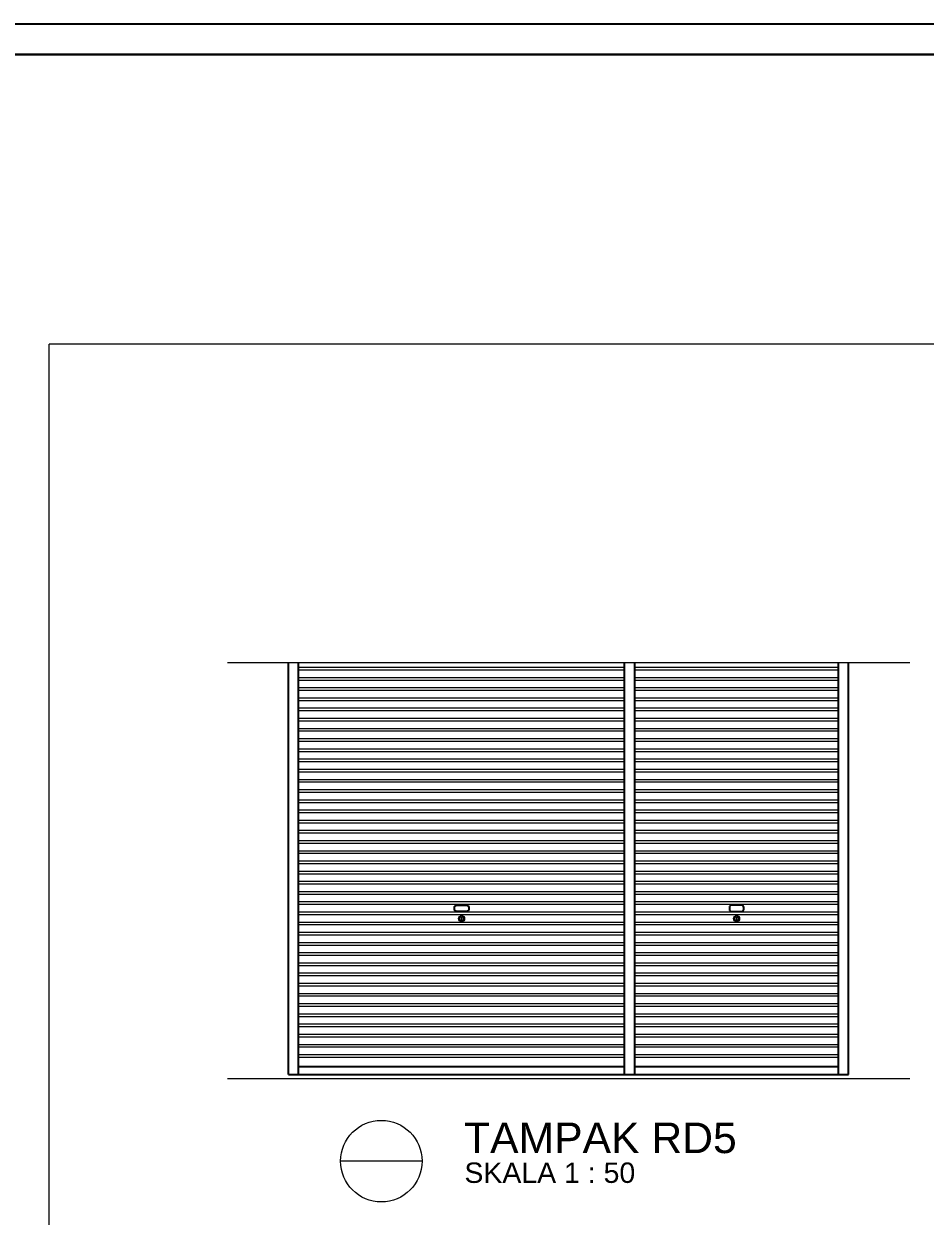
# Model space of a CAD drawing. Header units: millimetres. Extents: x -108 to 357, y -17 to 192.
# Drawn here: x 312.29 to 321.14, y 60.43 to 72.13 of the extents above; entities that cross this region are included whole.
import ezdxf
from ezdxf.enums import TextEntityAlignment as Align

# ---------------------------------------------------------------- set-up
doc = ezdxf.new("R2010")
doc.units = ezdxf.units.MM
for name, color, linetype, lineweight in [('ars', 11, 'Continuous', 0), ('KOP', 7, 'Continuous', 20), ('KOP GARIS', 1, 'Continuous', 30), ('lan', 7, 'Continuous', 15), ('NOT', 7, 'Continuous', 20), ('tem', 5, 'Continuous', 20)]:
    doc.layers.add(name, color=color, linetype=linetype, lineweight=lineweight)
doc.layers.add('Kusen', color=30, linetype='Continuous')
doc.styles.add('BOLD', font='arial.ttf')
doc.styles.get("Standard").update_dxf_attribs({"font": 'arial.ttf'})

# ---------------------------------------------------------------- blocks, each defined once
blk = doc.blocks.new('Ndtpd')
blk.add_line((0.747, 0), (-0.747, 0))
blk.add_circle((0, 0), 0.747)
at = {"flags": 4}
for tag, height, p in [('NO', 0.5, (0, 0.148)), ('NOLBR', 0.3, (0, -0.398))]:
    blk.add_attdef(tag, text='', height=height, dxfattribs=at).set_placement(p, align=Align.CENTER)
for tag, p, height in [('NDTPD', (1.516, 0.148), 0.5), ('SKALA', (1.523, -0.398), 0.3)]:
    blk.add_attdef(tag, p, '', height=height, dxfattribs=at)
blk = doc.blocks.new('KOP A3 DED')
blk.add_lwpolyline([(-21, 29.697), (21, 29.697), (21, 0), (-21, 0), (-21, 29.697)])
at = {"layer": 'KOP GARIS'}
blk.add_lwpolyline([(-20.8, 29.497), (20.8, 29.497), (20.8, 0.2), (-20.8, 0.2)], close=True, dxfattribs=at)
at = {"layer": 'KOP', "style": 'BOLD'}
for tag, p in [('JUDUL1', (15.9445, 4.0923)), ('JUDUL2', (15.9445, 3.7473)), ('JUDUL3', (15.9445, 3.4272)), ('NO', (17.2146, 1.1006)), ('REFF', (17.207, 0.7266)), ('FILE', (17.1894, 0.3359))]:
    blk.add_attdef(tag, p, '', height=0.12, dxfattribs=at)
for tag, p in [('SCALE1', (18.1706, 1.9482)), ('NAME', (16.3626, 1.7379)), ('SCALE2', (18.1692, 1.7325)), ('DATE', (19.9002, 1.7571)), ('SCALE3', (18.17, 1.521))]:
    blk.add_attdef(tag, text='', height=0.12, dxfattribs=at).set_placement(p, align=Align.MIDDLE_CENTER)

msp = doc.modelspace()

# ---------------------------------------------------------------- linework, layer by layer
at = {"layer": 'ars'}
for p, q in [((318.19189, 65.81074), (314.99189, 65.81074)), ((318.19189, 65.78508), (314.99189, 65.78508)), ((320.29189, 65.81074), (318.29189, 65.81074)), ((320.29189, 65.78508), (318.29189, 65.78508)), ((318.19189, 65.71074), (314.99189, 65.71074)), ((318.19189, 65.68508), (314.99189, 65.68508)), ((320.29189, 65.71074), (318.29189, 65.71074)), ((320.29189, 65.68508), (318.29189, 65.68508)), ((318.19189, 65.61074), (314.99189, 65.61074)), ((318.19189, 65.58508), (314.99189, 65.58508)), ((318.19189, 65.51074), (314.99189, 65.51074)), ((320.29189, 65.61074), (318.29189, 65.61074)), ((320.29189, 65.58508), (318.29189, 65.58508)), ((320.29189, 65.51074), (318.29189, 65.51074)), ((318.19189, 65.48508), (314.99189, 65.48508)), ((318.19189, 65.41074), (314.99189, 65.41074)), ((320.29189, 65.48508), (318.29189, 65.48508)), ((320.29189, 65.41074), (318.29189, 65.41074)), ((318.19189, 65.38508), (314.99189, 65.38508)), ((318.19189, 65.31074), (314.99189, 65.31074)), ((318.19189, 65.28508), (314.99189, 65.28508)), ((320.29189, 65.38508), (318.29189, 65.38508)), ((320.29189, 65.31074), (318.29189, 65.31074)), ((320.29189, 65.28508), (318.29189, 65.28508)), ((318.19189, 65.21074), (314.99189, 65.21074)), ((318.19189, 65.18508), (314.99189, 65.18508)), ((320.29189, 65.21074), (318.29189, 65.21074)), ((320.29189, 65.18508), (318.29189, 65.18508)), ((318.19189, 65.11074), (314.99189, 65.11074)), ((318.19189, 65.08508), (314.99189, 65.08508)), ((320.29189, 65.11074), (318.29189, 65.11074)), ((320.29189, 65.08508), (318.29189, 65.08508)), ((318.19189, 65.01074), (314.99189, 65.01074)), ((318.19189, 64.98508), (314.99189, 64.98508)), ((320.29189, 65.01074), (318.29189, 65.01074)), ((320.29189, 64.98508), (318.29189, 64.98508)), ((318.19189, 64.91074), (314.99189, 64.91074)), ((318.19189, 64.88508), (314.99189, 64.88508)), ((318.19189, 64.81074), (314.99189, 64.81074)), ((320.29189, 64.91074), (318.29189, 64.91074)), ((320.29189, 64.88508), (318.29189, 64.88508)), ((320.29189, 64.81074), (318.29189, 64.81074)), ((318.19189, 64.78508), (314.99189, 64.78508)), ((318.19189, 64.71074), (314.99189, 64.71074)), ((320.29189, 64.78508), (318.29189, 64.78508)), ((320.29189, 64.71074), (318.29189, 64.71074)), ((318.19189, 64.68508), (314.99189, 64.68508)), ((318.19189, 64.61074), (314.99189, 64.61074)), ((318.19189, 64.58508), (314.99189, 64.58508)), ((320.29189, 64.68508), (318.29189, 64.68508)), ((320.29189, 64.61074), (318.29189, 64.61074)), ((320.29189, 64.58508), (318.29189, 64.58508)), ((318.19189, 64.51074), (314.99189, 64.51074)), ((318.19189, 64.48508), (314.99189, 64.48508)), ((320.29189, 64.51074), (318.29189, 64.51074)), ((320.29189, 64.48508), (318.29189, 64.48508)), ((318.19189, 64.41074), (314.99189, 64.41074)), ((318.19189, 64.38508), (314.99189, 64.38508)), ((320.29189, 64.41074), (318.29189, 64.41074)), ((320.29189, 64.38508), (318.29189, 64.38508)), ((318.19189, 64.31074), (314.99189, 64.31074)), ((318.19189, 64.28508), (314.99189, 64.28508)), ((320.29189, 64.31074), (318.29189, 64.31074)), ((320.29189, 64.28508), (318.29189, 64.28508)), ((318.19189, 64.21074), (314.99189, 64.21074)), ((318.19189, 64.18508), (314.99189, 64.18508)), ((318.19189, 64.11074), (314.99189, 64.11074)), ((320.29189, 64.21074), (318.29189, 64.21074)), ((320.29189, 64.18508), (318.29189, 64.18508)), ((320.29189, 64.11074), (318.29189, 64.11074)), ((318.19189, 64.08508), (314.99189, 64.08508)), ((318.19189, 64.01074), (314.99189, 64.01074)), ((320.29189, 64.08508), (318.29189, 64.08508)), ((320.29189, 64.01074), (318.29189, 64.01074)), ((318.19189, 63.98508), (314.99189, 63.98508)), ((318.19189, 63.91074), (314.99189, 63.91074)), ((318.19189, 63.88508), (314.99189, 63.88508)), ((320.29189, 63.98508), (318.29189, 63.98508)), ((320.29189, 63.91074), (318.29189, 63.91074)), ((320.29189, 63.88508), (318.29189, 63.88508)), ((318.19189, 63.81074), (314.99189, 63.81074)), ((318.19189, 63.78508), (314.99189, 63.78508)), ((320.29189, 63.81074), (318.29189, 63.81074)), ((320.29189, 63.78508), (318.29189, 63.78508)), ((318.19189, 63.71074), (314.99189, 63.71074)), ((318.19189, 63.68508), (314.99189, 63.68508)), ((320.29189, 63.71074), (318.29189, 63.71074)), ((320.29189, 63.68508), (318.29189, 63.68508)), ((318.19189, 63.61074), (314.99189, 63.61074)), ((318.19189, 63.58508), (314.99189, 63.58508)), ((320.29189, 63.61074), (318.29189, 63.61074)), ((320.29189, 63.58508), (318.29189, 63.58508)), ((318.19189, 63.51074), (314.99189, 63.51074)), ((318.19189, 63.48508), (314.99189, 63.48508)), ((318.19189, 63.41074), (314.99189, 63.41074)), ((320.29189, 63.51074), (318.29189, 63.51074)), ((320.29189, 63.48508), (318.29189, 63.48508)), ((320.29189, 63.41074), (318.29189, 63.41074)), ((318.19189, 63.38508), (314.99189, 63.38508)), ((318.19189, 63.31074), (314.99189, 63.31074)), ((320.29189, 63.38508), (318.29189, 63.38508)), ((320.29189, 63.31074), (318.29189, 63.31074)), ((318.19189, 63.28508), (314.99189, 63.28508)), ((318.19189, 63.21074), (314.99189, 63.21074)), ((318.19189, 63.18508), (314.99189, 63.18508)), ((320.29189, 63.28508), (318.29189, 63.28508)), ((320.29189, 63.21074), (318.29189, 63.21074)), ((320.29189, 63.18508), (318.29189, 63.18508)), ((318.19189, 63.11074), (314.99189, 63.11074)), ((318.19189, 63.08508), (314.99189, 63.08508)), ((320.29189, 63.11074), (318.29189, 63.11074)), ((320.29189, 63.08508), (318.29189, 63.08508)), ((318.19189, 63.01074), (314.99189, 63.01074)), ((318.19189, 62.98508), (314.99189, 62.98508)), ((320.29189, 63.01074), (318.29189, 63.01074)), ((320.29189, 62.98508), (318.29189, 62.98508)), ((318.19189, 62.91074), (314.99189, 62.91074)), ((318.19189, 62.88508), (314.99189, 62.88508)), ((320.29189, 62.91074), (318.29189, 62.91074)), ((320.29189, 62.88508), (318.29189, 62.88508)), ((318.19189, 62.81074), (314.99189, 62.81074)), ((318.19189, 62.78508), (314.99189, 62.78508)), ((318.19189, 62.71074), (314.99189, 62.71074)), ((320.29189, 62.81074), (318.29189, 62.81074)), ((320.29189, 62.78508), (318.29189, 62.78508)), ((320.29189, 62.71074), (318.29189, 62.71074)), ((318.19189, 62.68508), (314.99189, 62.68508)), ((318.19189, 62.61074), (314.99189, 62.61074)), ((318.19189, 62.58508), (314.99189, 62.58508)), ((320.29189, 62.68508), (318.29189, 62.68508)), ((320.29189, 62.61074), (318.29189, 62.61074)), ((320.29189, 62.58508), (318.29189, 62.58508)), ((318.19189, 62.51074), (314.99189, 62.51074)), ((318.19189, 62.48508), (314.99189, 62.48508)), ((320.29189, 62.51074), (318.29189, 62.51074)), ((320.29189, 62.48508), (318.29189, 62.48508)), ((318.19189, 62.41074), (314.99189, 62.41074)), ((318.19189, 62.38508), (314.99189, 62.38508)), ((320.29189, 62.41074), (318.29189, 62.41074)), ((320.29189, 62.38508), (318.29189, 62.38508)), ((318.19189, 62.31074), (314.99189, 62.31074)), ((318.19189, 62.28508), (314.99189, 62.28508)), ((320.29189, 62.31074), (318.29189, 62.31074)), ((320.29189, 62.28508), (318.29189, 62.28508)), ((318.19189, 62.21074), (314.99189, 62.21074)), ((318.19189, 62.18508), (314.99189, 62.18508)), ((320.29189, 62.21074), (318.29189, 62.21074)), ((320.29189, 62.18508), (318.29189, 62.18508)), ((318.19189, 62.11074), (314.99189, 62.11074)), ((318.19189, 62.08508), (314.99189, 62.08508)), ((318.19189, 62.01074), (314.99189, 62.01074)), ((320.29189, 62.11074), (318.29189, 62.11074)), ((320.29189, 62.08508), (318.29189, 62.08508)), ((320.29189, 62.01074), (318.29189, 62.01074)), ((318.19189, 61.98508), (314.99189, 61.98508)), ((320.29189, 61.98508), (318.29189, 61.98508))]:
    msp.add_line(p, q, dxfattribs=at)
for points in [[(316.58689, 63.35791), (316.58689, 63.33791), (316.59689, 63.33791), (316.59689, 63.35791)], [(319.28689, 63.35791), (319.28689, 63.33791), (319.29689, 63.33791), (319.29689, 63.35791)]]:
    msp.add_lwpolyline(points, close=True, dxfattribs=at)
for centre, radius in [((316.59189, 63.34791), 0.03), ((316.59189, 63.34791), 0.02), ((319.29189, 63.34791), 0.03), ((319.29189, 63.34791), 0.02)]:
    msp.add_circle(centre, radius, dxfattribs=at)
at = {"layer": 'Kusen'}
for p, q in [((314.89189, 61.81791), (314.89189, 65.85791)), ((314.99189, 61.81791), (314.99189, 65.85791)), ((318.19189, 61.81791), (318.19189, 65.85791)), ((318.29189, 61.81791), (318.29189, 65.85791)), ((320.29189, 61.81791), (320.29189, 65.85791)), ((320.39189, 61.81791), (320.39189, 65.85791)), ((314.99189, 61.89791), (318.19189, 61.89791)), ((318.29189, 61.89791), (320.29189, 61.89791)), ((314.89189, 61.81791), (320.39189, 61.81791))]:
    msp.add_line(p, q, dxfattribs=at)
for points in [[(316.64189, 63.41791), (316.54189, 63.41791, -0.41421356), (316.52189, 63.43791), (316.52189, 63.45791, -0.41421356), (316.54189, 63.47791), (316.64189, 63.47791, -0.41421356), (316.66189, 63.45791), (316.66189, 63.43791, -0.41421356)], [(319.24189, 63.41791), (319.34189, 63.41791, 0.41421356), (319.36189, 63.43791), (319.36189, 63.45791, 0.41421356), (319.34189, 63.47791), (319.24189, 63.47791, 0.41421356), (319.22189, 63.45791), (319.22189, 63.43791, 0.41421356)]]:
    msp.add_lwpolyline(points, format="xyb", close=True, dxfattribs=at)
at = {"layer": 'lan'}
for p, q in [((312.54364, 48.98506), (312.54364, 68.98506)), ((327.04364, 68.98506), (312.54364, 68.98506)), ((314.29189, 61.77791), (320.99189, 61.77791))]:
    msp.add_line(p, q, dxfattribs=at)
at = {"layer": 'tem'}
msp.add_line((320.99189, 65.85791), (314.29189, 65.85791), dxfattribs=at)

# ---------------------------------------------------------------- block references
at = {"xscale": 1.5, "yscale": 1.5, "zscale": 1.5}
msp.add_blockref('KOP A3 DED', (325.13958, 27.58074), dxfattribs=at)
at = {"layer": 'NOT'}
ref = msp.add_blockref('Ndtpd', (315.80414, 60.96786), dxfattribs=dict(at, xscale=0.5354752342704153, yscale=0.5354752342704153, zscale=0.5354752342704153))
ref.add_attrib('NDTPD', 'TAMPAK RD5', (316.61593, 61.04687), dxfattribs={"layer": '0', "height": 0.3, "flags": 4})
ref.add_attrib('SKALA', 'SKALA 1 : 50', (316.6198, 60.75454), dxfattribs={"layer": '0', "height": 0.2, "flags": 4})

doc.saveas('drawing.dxf')
